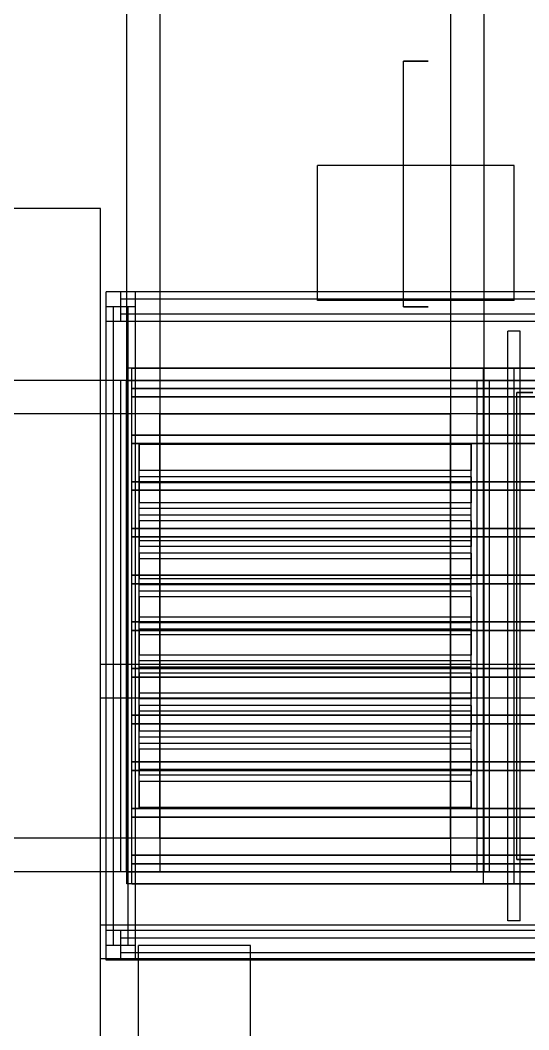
# Model space of a CAD drawing. Header units: millimetres. Extents: x -1175 to 655, y -895 to 720.
# Drawn here: x -885.8 to -863.04, y 31.72 to 76.93 of the extents above; entities that cross this region are included whole.
import ezdxf

# ---------------------------------------------------------------- set-up
doc = ezdxf.new("R2010")
doc.units = ezdxf.units.MM
doc.layers.add('HIDDEN', color=8, linetype='Continuous')
doc.layers.add('VISIBLE', color=7, linetype='Continuous')

msp = doc.modelspace()

# ---------------------------------------------------------------- linework, layer by layer
at = {"layer": 'HIDDEN'}
for points in [[(-881.048, 121), (-881.048, 38.8)], [(-879.548, 121), (-879.548, 38.8)], [(-879.548, 121), (-879.548, 38.8)], [(-866.548, 121), (-866.548, 38.8)], [(-866.548, 121), (-866.548, 38.8)], [(-865.048, 121), (-865.048, 38.8)], [(-881.048, 110), (-881.048, 38.8)], [(-881.048, 110), (-881.048, 38.8)], [(-879.548, 110), (-879.548, 38.8)], [(-879.548, 110), (-879.548, 38.8)], [(-866.548, 110), (-866.548, 38.8)], [(-866.548, 110), (-866.548, 38.8)], [(-865.048, 110), (-865.048, 38.8)], [(-865.048, 110), (-865.048, 38.8)], [(-868.648, 64.1), (-868.648, 75.1)], [(-868.632, 75.1), (-868.648, 75.1)], [(-868.648, 75.1), (-868.632, 75.1)], [(-868.585, 75.1), (-868.632, 75.1)], [(-868.632, 75.1), (-868.585, 75.1)], [(-868.51, 75.1), (-868.585, 75.1)], [(-868.585, 75.1), (-868.51, 75.1)], [(-868.411, 75.1), (-868.51, 75.1)], [(-868.51, 75.1), (-868.411, 75.1)], [(-868.293, 75.1), (-868.411, 75.1)], [(-868.411, 75.1), (-868.293, 75.1)], [(-868.165, 75.1), (-868.293, 75.1)], [(-868.293, 75.1), (-868.165, 75.1)], [(-868.032, 75.1), (-868.165, 75.1)], [(-868.165, 75.1), (-868.032, 75.1)], [(-867.903, 75.1), (-868.032, 75.1)], [(-868.032, 75.1), (-867.903, 75.1)], [(-867.786, 75.1), (-867.903, 75.1)], [(-867.903, 75.1), (-867.786, 75.1)], [(-867.687, 75.1), (-867.786, 75.1)], [(-867.786, 75.1), (-867.687, 75.1)], [(-867.611, 75.1), (-867.687, 75.1)], [(-867.687, 75.1), (-867.611, 75.1)], [(-867.564, 75.1), (-867.611, 75.1)], [(-867.611, 75.1), (-867.564, 75.1)], [(-867.548, 75.1), (-867.564, 75.1)], [(-867.564, 75.1), (-867.548, 75.1)], [(-865.048, 70.425), (-872.498, 70.425)], [(-872.498, 64.375), (-872.498, 70.425)], [(-863.698, 70.425), (-872.498, 70.425)], [(-872.498, 64.375), (-872.498, 70.425)], [(-863.698, 64.375), (-863.698, 70.425)], [(-882.198, 68.5), (-952.198, 68.5)], [(-882.198, 14.5), (-882.198, 68.5)], [(-880.638, 64.76), (-881.958, 64.76)], [(-881.958, 63.44), (-881.958, 64.76)], [(-880.638, 64.76), (-881.298, 64.76)], [(-846.098, 64.76), (-881.298, 64.76)], [(-881.298, 63.44), (-881.298, 64.76)], [(-846.098, 64.76), (-881.298, 64.76)], [(-881.298, 63.44), (-881.298, 64.76)], [(-846.098, 64.76), (-881.298, 64.76)], [(-881.298, 63.44), (-881.298, 64.76)], [(-865.048, 64.76), (-881.048, 64.76)], [(-880.638, 63.44), (-880.638, 64.76)], [(-880.638, 63.44), (-880.638, 64.76)], [(-863.698, 64.375), (-863.698, 64.76)], [(-846.098, 64.43), (-881.298, 64.43)], [(-881.298, 63.77), (-881.298, 64.43)], [(-846.098, 64.43), (-881.298, 64.43)], [(-881.298, 63.77), (-881.298, 64.43)], [(-863.698, 64.375), (-872.498, 64.375)], [(-863.698, 64.375), (-872.498, 64.375)], [(-881.958, 63.44), (-881.958, 64.1)], [(-880.638, 64.1), (-881.958, 64.1)], [(-881.958, 35.5), (-881.958, 64.1)], [(-880.638, 64.1), (-881.958, 64.1)], [(-881.958, 35.5), (-881.958, 64.1)], [(-880.638, 64.1), (-881.958, 64.1)], [(-881.958, 35.5), (-881.958, 64.1)], [(-880.968, 64.1), (-881.628, 64.1)], [(-881.628, 35.5), (-881.628, 64.1)], [(-880.968, 64.1), (-881.628, 64.1)], [(-881.628, 35.5), (-881.628, 64.1)], [(-846.098, 63.77), (-881.298, 63.77)], [(-846.098, 63.77), (-881.298, 63.77)], [(-880.638, 64.1), (-881.048, 64.1)], [(-880.968, 35.5), (-880.968, 64.1)], [(-880.968, 35.5), (-880.968, 64.1)], [(-880.638, 35.5), (-880.638, 64.1)], [(-880.638, 35.5), (-880.638, 64.1)], [(-880.638, 35.5), (-880.638, 64.1)], [(-880.638, 35.5), (-880.638, 64.1)], [(-868.632, 64.1), (-868.648, 64.1)], [(-868.648, 64.1), (-868.632, 64.1)], [(-868.585, 64.1), (-868.632, 64.1)], [(-868.632, 64.1), (-868.585, 64.1)], [(-868.51, 64.1), (-868.585, 64.1)], [(-868.585, 64.1), (-868.51, 64.1)], [(-868.411, 64.1), (-868.51, 64.1)], [(-868.51, 64.1), (-868.411, 64.1)], [(-868.293, 64.1), (-868.411, 64.1)], [(-868.411, 64.1), (-868.293, 64.1)], [(-868.165, 64.1), (-868.293, 64.1)], [(-868.293, 64.1), (-868.165, 64.1)], [(-868.032, 64.1), (-868.165, 64.1)], [(-868.165, 64.1), (-868.032, 64.1)], [(-867.903, 64.1), (-868.032, 64.1)], [(-868.032, 64.1), (-867.903, 64.1)], [(-867.786, 64.1), (-867.903, 64.1)], [(-867.903, 64.1), (-867.786, 64.1)], [(-867.687, 64.1), (-867.786, 64.1)], [(-867.786, 64.1), (-867.687, 64.1)], [(-867.611, 64.1), (-867.687, 64.1)], [(-867.687, 64.1), (-867.611, 64.1)], [(-867.564, 64.1), (-867.611, 64.1)], [(-867.611, 64.1), (-867.564, 64.1)], [(-867.548, 64.1), (-867.564, 64.1)], [(-867.564, 64.1), (-867.548, 64.1)], [(-880.638, 63.44), (-881.958, 63.44)], [(-880.638, 63.44), (-881.958, 63.44)], [(-846.098, 63.44), (-881.298, 63.44)], [(-846.098, 63.44), (-881.298, 63.44)], [(-846.098, 63.44), (-881.298, 63.44)], [(-865.048, 63.44), (-881.048, 63.44)], [(-863.423, 63), (-863.973, 63)], [(-863.973, 36.6), (-863.973, 63)], [(-863.423, 63), (-863.973, 63)], [(-863.973, 36.6), (-863.973, 63)], [(-863.423, 63), (-863.973, 63)], [(-863.973, 36.6), (-863.973, 63)], [(-863.423, 36.6), (-863.423, 63)], [(-863.423, 36.6), (-863.423, 63)], [(-863.423, 36.6), (-863.423, 63)], [(-865.073, 61.35), (-881.023, 61.35)], [(-881.023, 38.25), (-881.023, 61.35)], [(-865.073, 61.35), (-881.023, 61.35)], [(-881.023, 38.25), (-881.023, 61.35)], [(-865.073, 61.35), (-881.023, 61.35)], [(-881.023, 38.25), (-881.023, 61.35)], [(-865.073, 61.35), (-881.023, 61.35)], [(-881.023, 38.25), (-881.023, 61.35)], [(-865.073, 61.35), (-881.023, 61.35)], [(-881.023, 38.25), (-881.023, 61.35)], [(-865.073, 61.35), (-881.023, 61.35)], [(-881.023, 38.25), (-881.023, 61.35)], [(-865.073, 61.35), (-881.023, 61.35)], [(-881.023, 38.25), (-881.023, 61.35)], [(-865.073, 61.35), (-881.023, 61.35)], [(-881.023, 38.25), (-881.023, 61.35)], [(-880.81, 61.35), (-865.048, 61.35)], [(-863.698, 61.35), (-880.81, 61.35)], [(-880.81, 38.25), (-880.81, 61.35)], [(-865.073, 38.25), (-865.073, 61.35)], [(-865.073, 38.25), (-865.073, 61.35)], [(-865.073, 38.25), (-865.073, 61.35)], [(-865.073, 38.25), (-865.073, 61.35)], [(-865.073, 38.25), (-865.073, 61.35)], [(-865.073, 38.25), (-865.073, 61.35)], [(-865.073, 38.25), (-865.073, 61.35)], [(-865.073, 38.25), (-865.073, 61.35)], [(-863.973, 61.35), (-863.698, 61.35)], [(-863.698, 61.35), (-846.586, 61.35)], [(-863.423, 61.35), (-863.698, 61.35)], [(-863.698, 38.25), (-863.698, 61.35)], [(-863.698, 38.25), (-863.698, 61.35)], [(-882.198, 60.8), (-928.198, 60.8)], [(-843.348, 60.8), (-928.198, 60.8)], [(-881.958, 35.5), (-881.958, 60.8)], [(-864.798, 60.8), (-881.298, 60.8)], [(-881.298, 38.8), (-881.298, 60.8)], [(-864.798, 60.8), (-881.298, 60.8)], [(-881.298, 38.8), (-881.298, 60.8)], [(-864.798, 60.8), (-881.298, 60.8)], [(-881.298, 38.8), (-881.298, 60.8)], [(-864.798, 60.8), (-881.298, 60.8)], [(-881.298, 38.8), (-881.298, 60.8)], [(-881.048, 60.8), (-865.048, 60.8)], [(-881.048, 60.8), (-865.048, 60.8)], [(-881.048, 38.8), (-881.048, 60.8)], [(-881.048, 38.8), (-881.048, 60.8)], [(-881.048, 60.8), (-881.048, 38.8)], [(-881.048, 38.8), (-881.048, 60.8)], [(-865.048, 60.8), (-881.048, 60.8)], [(-881.048, 38.8), (-881.048, 60.8)], [(-865.048, 60.8), (-881.048, 60.8)], [(-865.348, 38.8), (-865.348, 60.8)], [(-865.348, 60.8), (-706.198, 60.8)], [(-865.348, 38.8), (-865.348, 60.8)], [(-865.348, 60.8), (-843.348, 60.8)], [(-865.048, 38.8), (-865.048, 60.8)], [(-865.048, 38.8), (-865.048, 60.8)], [(-865.048, 60.8), (-865.048, 38.8)], [(-865.048, 38.8), (-865.048, 60.8)], [(-865.048, 38.8), (-865.048, 60.8)], [(-864.798, 38.8), (-864.798, 60.8)], [(-864.798, 38.8), (-864.798, 60.8)], [(-864.798, 38.8), (-864.798, 60.8)], [(-864.798, 38.8), (-864.798, 60.8)], [(-863.973, 36.6), (-863.973, 60.8)], [(-863.423, 36.6), (-863.423, 60.8)], [(-880.81, 60.442), (-863.698, 60.442)], [(-863.698, 60.442), (-880.81, 60.442)], [(-880.81, 60.057), (-880.81, 60.442)], [(-863.698, 60.442), (-846.586, 60.442)], [(-846.586, 60.442), (-863.698, 60.442)], [(-863.698, 60.057), (-863.698, 60.442)], [(-863.698, 60.057), (-863.698, 60.442)], [(-863.571, 39.35), (-863.571, 60.25)], [(-863.539, 60.25), (-863.571, 60.25)], [(-863.571, 60.25), (-863.539, 60.25)], [(-863.445, 60.25), (-863.539, 60.25)], [(-863.539, 60.25), (-863.445, 60.25)], [(-863.294, 60.25), (-863.445, 60.25)], [(-863.445, 60.25), (-863.294, 60.25)], [(-863.096, 60.25), (-863.294, 60.25)], [(-863.294, 60.25), (-863.096, 60.25)], [(-862.861, 60.25), (-863.096, 60.25)], [(-863.096, 60.25), (-862.861, 60.25)], [(-880.81, 60.057), (-863.698, 60.057)], [(-863.698, 60.057), (-880.81, 60.057)], [(-863.698, 60.057), (-846.586, 60.057)], [(-846.586, 60.057), (-863.698, 60.057)], [(-843.348, 59.3), (-928.198, 59.3)], [(-843.348, 59.3), (-928.198, 59.3)], [(-879.548, 40.3), (-879.548, 59.3)], [(-866.548, 59.3), (-879.548, 59.3)], [(-879.548, 40.3), (-879.548, 59.3)], [(-866.548, 59.3), (-879.548, 59.3)], [(-879.548, 59.3), (-866.548, 59.3)], [(-879.548, 40.3), (-879.548, 59.3)], [(-879.548, 59.3), (-866.548, 59.3)], [(-879.548, 40.3), (-879.548, 59.3)], [(-866.548, 40.3), (-866.548, 59.3)], [(-866.548, 40.3), (-866.548, 59.3)], [(-866.548, 40.3), (-866.548, 59.3)], [(-866.548, 40.3), (-866.548, 59.3)], [(-865.348, 59.3), (-706.198, 59.3)], [(-865.348, 59.3), (-706.198, 59.3)], [(-865.348, 40.3), (-865.348, 59.3)], [(-865.348, 40.3), (-865.348, 59.3)], [(-880.81, 58.352), (-863.698, 58.352)], [(-863.698, 58.352), (-880.81, 58.352)], [(-880.81, 57.967), (-880.81, 58.352)], [(-863.698, 58.352), (-846.586, 58.352)], [(-846.586, 58.352), (-863.698, 58.352)], [(-863.698, 57.967), (-863.698, 58.352)], [(-863.698, 57.967), (-863.698, 58.352)], [(-880.81, 57.967), (-863.698, 57.967)], [(-863.698, 57.967), (-880.81, 57.967)], [(-880.473, 57.924), (-880.473, 56.764)], [(-865.623, 57.924), (-880.473, 57.924)], [(-880.473, 56.476), (-880.473, 57.924)], [(-880.473, 57.924), (-880.473, 56.764)], [(-865.623, 57.924), (-880.473, 57.924)], [(-880.473, 56.476), (-880.473, 57.924)], [(-865.623, 57.924), (-865.623, 56.764)], [(-865.623, 56.476), (-865.623, 57.924)], [(-865.623, 57.924), (-865.623, 56.764)], [(-865.623, 56.476), (-865.623, 57.924)], [(-863.698, 57.967), (-846.586, 57.967)], [(-846.586, 57.967), (-863.698, 57.967)], [(-865.623, 56.764), (-880.473, 56.764)], [(-880.473, 55.316), (-880.473, 56.764)], [(-865.623, 56.764), (-880.473, 56.764)], [(-880.473, 55.316), (-880.473, 56.764)], [(-865.623, 55.316), (-865.623, 56.764)], [(-865.623, 55.316), (-865.623, 56.764)], [(-880.81, 56.262), (-863.698, 56.262)], [(-863.698, 56.262), (-880.81, 56.262)], [(-880.81, 55.877), (-880.81, 56.262)], [(-880.473, 56.476), (-880.473, 55.316)], [(-865.623, 56.476), (-880.473, 56.476)], [(-880.473, 56.476), (-880.473, 55.316)], [(-865.623, 56.476), (-880.473, 56.476)], [(-880.473, 55.059), (-880.473, 56.219)], [(-865.623, 56.219), (-880.473, 56.219)], [(-880.473, 54.771), (-880.473, 56.219)], [(-880.473, 55.059), (-880.473, 56.219)], [(-865.623, 56.219), (-880.473, 56.219)], [(-880.473, 54.771), (-880.473, 56.219)], [(-865.623, 56.476), (-865.623, 55.316)], [(-865.623, 56.476), (-865.623, 55.316)], [(-865.623, 55.059), (-865.623, 56.219)], [(-865.623, 54.771), (-865.623, 56.219)], [(-865.623, 55.059), (-865.623, 56.219)], [(-865.623, 54.771), (-865.623, 56.219)], [(-863.698, 56.262), (-846.586, 56.262)], [(-846.586, 56.262), (-863.698, 56.262)], [(-863.698, 55.877), (-863.698, 56.262)], [(-863.698, 55.877), (-863.698, 56.262)], [(-880.81, 55.877), (-863.698, 55.877)], [(-863.698, 55.877), (-880.81, 55.877)], [(-863.698, 55.877), (-846.586, 55.877)], [(-846.586, 55.877), (-863.698, 55.877)], [(-865.623, 55.316), (-880.473, 55.316)], [(-865.623, 55.316), (-880.473, 55.316)], [(-865.623, 55.059), (-880.473, 55.059)], [(-880.473, 53.611), (-880.473, 55.059)], [(-865.623, 55.059), (-880.473, 55.059)], [(-880.473, 53.611), (-880.473, 55.059)], [(-880.473, 53.611), (-880.473, 54.771)], [(-865.623, 54.771), (-880.473, 54.771)], [(-880.473, 53.611), (-880.473, 54.771)], [(-865.623, 54.771), (-880.473, 54.771)], [(-865.623, 53.611), (-865.623, 55.059)], [(-865.623, 53.611), (-865.623, 55.059)], [(-865.623, 53.611), (-865.623, 54.771)], [(-865.623, 53.611), (-865.623, 54.771)], [(-880.473, 54.514), (-880.473, 53.354)], [(-865.623, 54.514), (-880.473, 54.514)], [(-880.473, 53.066), (-880.473, 54.514)], [(-880.473, 54.514), (-880.473, 53.354)], [(-865.623, 54.514), (-880.473, 54.514)], [(-880.473, 53.066), (-880.473, 54.514)], [(-865.623, 54.514), (-865.623, 53.354)], [(-865.623, 53.066), (-865.623, 54.514)], [(-865.623, 54.514), (-865.623, 53.354)], [(-865.623, 53.066), (-865.623, 54.514)], [(-880.81, 54.172), (-863.698, 54.172)], [(-863.698, 54.172), (-880.81, 54.172)], [(-880.81, 53.787), (-880.81, 54.172)], [(-863.698, 54.172), (-846.586, 54.172)], [(-846.586, 54.172), (-863.698, 54.172)], [(-863.698, 53.787), (-863.698, 54.172)], [(-863.698, 53.787), (-863.698, 54.172)], [(-880.81, 53.787), (-863.698, 53.787)], [(-863.698, 53.787), (-880.81, 53.787)], [(-865.623, 53.611), (-880.473, 53.611)], [(-865.623, 53.611), (-880.473, 53.611)], [(-865.623, 53.354), (-880.473, 53.354)], [(-880.473, 51.906), (-880.473, 53.354)], [(-865.623, 53.354), (-880.473, 53.354)], [(-880.473, 51.906), (-880.473, 53.354)], [(-865.623, 51.906), (-865.623, 53.354)], [(-865.623, 51.906), (-865.623, 53.354)], [(-863.698, 53.787), (-846.586, 53.787)], [(-846.586, 53.787), (-863.698, 53.787)], [(-880.473, 53.066), (-880.473, 51.906)], [(-865.623, 53.066), (-880.473, 53.066)], [(-880.473, 53.066), (-880.473, 51.906)], [(-865.623, 53.066), (-880.473, 53.066)], [(-865.623, 53.066), (-865.623, 51.906)], [(-865.623, 53.066), (-865.623, 51.906)], [(-880.473, 51.649), (-880.473, 52.809)], [(-865.623, 52.809), (-880.473, 52.809)], [(-880.473, 51.361), (-880.473, 52.809)], [(-880.473, 51.649), (-880.473, 52.809)], [(-865.623, 52.809), (-880.473, 52.809)], [(-880.473, 51.361), (-880.473, 52.809)], [(-865.623, 51.649), (-865.623, 52.809)], [(-865.623, 51.361), (-865.623, 52.809)], [(-865.623, 51.649), (-865.623, 52.809)], [(-865.623, 51.361), (-865.623, 52.809)], [(-880.81, 52.083), (-863.698, 52.083)], [(-863.698, 52.083), (-880.81, 52.083)], [(-880.81, 51.697), (-880.81, 52.083)], [(-863.698, 52.083), (-846.586, 52.083)], [(-846.586, 52.083), (-863.698, 52.083)], [(-863.698, 51.697), (-863.698, 52.083)], [(-863.698, 51.697), (-863.698, 52.083)], [(-880.81, 51.697), (-863.698, 51.697)], [(-863.698, 51.697), (-880.81, 51.697)], [(-865.623, 51.906), (-880.473, 51.906)], [(-865.623, 51.906), (-880.473, 51.906)], [(-865.623, 51.649), (-880.473, 51.649)], [(-880.473, 50.201), (-880.473, 51.649)], [(-865.623, 51.649), (-880.473, 51.649)], [(-880.473, 50.201), (-880.473, 51.649)], [(-865.623, 50.201), (-865.623, 51.649)], [(-865.623, 50.201), (-865.623, 51.649)], [(-863.698, 51.697), (-846.586, 51.697)], [(-846.586, 51.697), (-863.698, 51.697)], [(-880.473, 50.201), (-880.473, 51.361)], [(-865.623, 51.361), (-880.473, 51.361)], [(-880.473, 50.201), (-880.473, 51.361)], [(-865.623, 51.361), (-880.473, 51.361)], [(-880.473, 51.104), (-880.473, 49.944)], [(-865.623, 51.104), (-880.473, 51.104)], [(-880.473, 49.656), (-880.473, 51.104)], [(-880.473, 51.104), (-880.473, 49.944)], [(-865.623, 51.104), (-880.473, 51.104)], [(-880.473, 49.656), (-880.473, 51.104)], [(-865.623, 50.201), (-865.623, 51.361)], [(-865.623, 50.201), (-865.623, 51.361)], [(-865.623, 51.104), (-865.623, 49.944)], [(-865.623, 49.656), (-865.623, 51.104)], [(-865.623, 51.104), (-865.623, 49.944)], [(-865.623, 49.656), (-865.623, 51.104)], [(-865.623, 50.201), (-880.473, 50.201)], [(-865.623, 50.201), (-880.473, 50.201)], [(-880.81, 49.992), (-863.698, 49.992)], [(-863.698, 49.992), (-880.81, 49.992)], [(-880.81, 49.607), (-880.81, 49.992)], [(-865.623, 49.944), (-880.473, 49.944)], [(-880.473, 48.496), (-880.473, 49.944)], [(-865.623, 49.944), (-880.473, 49.944)], [(-880.473, 48.496), (-880.473, 49.944)], [(-865.623, 48.496), (-865.623, 49.944)], [(-865.623, 48.496), (-865.623, 49.944)], [(-863.698, 49.992), (-846.586, 49.992)], [(-846.586, 49.992), (-863.698, 49.992)], [(-863.698, 49.607), (-863.698, 49.992)], [(-863.698, 49.607), (-863.698, 49.992)], [(-880.81, 49.607), (-863.698, 49.607)], [(-863.698, 49.607), (-880.81, 49.607)], [(-880.473, 49.656), (-880.473, 48.496)], [(-865.623, 49.656), (-880.473, 49.656)], [(-880.473, 49.656), (-880.473, 48.496)], [(-865.623, 49.656), (-880.473, 49.656)], [(-880.473, 48.239), (-880.473, 49.399)], [(-865.623, 49.399), (-880.473, 49.399)], [(-880.473, 47.951), (-880.473, 49.399)], [(-880.473, 48.239), (-880.473, 49.399)], [(-865.623, 49.399), (-880.473, 49.399)], [(-880.473, 47.951), (-880.473, 49.399)], [(-865.623, 49.656), (-865.623, 48.496)], [(-865.623, 49.656), (-865.623, 48.496)], [(-865.623, 48.239), (-865.623, 49.399)], [(-865.623, 47.951), (-865.623, 49.399)], [(-865.623, 48.239), (-865.623, 49.399)], [(-865.623, 47.951), (-865.623, 49.399)], [(-863.698, 49.607), (-846.586, 49.607)], [(-846.586, 49.607), (-863.698, 49.607)], [(-865.623, 48.496), (-880.473, 48.496)], [(-865.623, 48.496), (-880.473, 48.496)], [(-882.198, 34.913), (-882.198, 48.087)], [(-882.198, 48.087), (-654.848, 48.087)], [(-882.198, 34.913), (-882.198, 48.087)], [(-865.623, 48.239), (-880.473, 48.239)], [(-880.473, 46.791), (-880.473, 48.239)], [(-865.623, 48.239), (-880.473, 48.239)], [(-880.473, 46.791), (-880.473, 48.239)], [(-880.473, 46.791), (-880.473, 47.951)], [(-865.623, 47.951), (-880.473, 47.951)], [(-880.473, 46.791), (-880.473, 47.951)], [(-865.623, 47.951), (-880.473, 47.951)], [(-865.623, 46.791), (-865.623, 48.239)], [(-865.623, 46.791), (-865.623, 48.239)], [(-865.623, 46.791), (-865.623, 47.951)], [(-865.623, 46.791), (-865.623, 47.951)], [(-880.81, 47.903), (-863.698, 47.903)], [(-863.698, 47.903), (-880.81, 47.903)], [(-880.81, 47.517), (-880.81, 47.903)], [(-880.81, 47.517), (-863.698, 47.517)], [(-863.698, 47.517), (-880.81, 47.517)], [(-880.473, 47.694), (-880.473, 46.534)], [(-865.623, 47.694), (-880.473, 47.694)], [(-880.473, 46.246), (-880.473, 47.694)], [(-880.473, 47.694), (-880.473, 46.534)], [(-865.623, 47.694), (-880.473, 47.694)], [(-880.473, 46.246), (-880.473, 47.694)], [(-865.623, 47.694), (-865.623, 46.534)], [(-865.623, 46.246), (-865.623, 47.694)], [(-865.623, 47.694), (-865.623, 46.534)], [(-865.623, 46.246), (-865.623, 47.694)], [(-863.698, 47.903), (-846.586, 47.903)], [(-846.586, 47.903), (-863.698, 47.903)], [(-863.698, 47.517), (-863.698, 47.903)], [(-863.698, 47.517), (-863.698, 47.903)], [(-863.698, 47.517), (-846.586, 47.517)], [(-846.586, 47.517), (-863.698, 47.517)], [(-882.198, 46.587), (-654.848, 46.587)], [(-882.198, 46.587), (-654.848, 46.587)], [(-882.198, 36.413), (-882.198, 46.587)], [(-882.198, 36.413), (-882.198, 46.587)], [(-865.623, 46.791), (-880.473, 46.791)], [(-865.623, 46.791), (-880.473, 46.791)], [(-865.623, 46.534), (-880.473, 46.534)], [(-880.473, 45.086), (-880.473, 46.534)], [(-865.623, 46.534), (-880.473, 46.534)], [(-880.473, 45.086), (-880.473, 46.534)], [(-880.473, 46.246), (-880.473, 45.086)], [(-865.623, 46.246), (-880.473, 46.246)], [(-880.473, 46.246), (-880.473, 45.086)], [(-865.623, 46.246), (-880.473, 46.246)], [(-865.623, 45.086), (-865.623, 46.534)], [(-865.623, 45.086), (-865.623, 46.534)], [(-865.623, 46.246), (-865.623, 45.086)], [(-865.623, 46.246), (-865.623, 45.086)], [(-880.81, 45.812), (-863.698, 45.812)], [(-863.698, 45.812), (-880.81, 45.812)], [(-880.81, 45.427), (-880.81, 45.812)], [(-880.473, 44.829), (-880.473, 45.989)], [(-865.623, 45.989), (-880.473, 45.989)], [(-880.473, 44.541), (-880.473, 45.989)], [(-880.473, 44.829), (-880.473, 45.989)], [(-865.623, 45.989), (-880.473, 45.989)], [(-880.473, 44.541), (-880.473, 45.989)], [(-865.623, 44.829), (-865.623, 45.989)], [(-865.623, 44.541), (-865.623, 45.989)], [(-865.623, 44.829), (-865.623, 45.989)], [(-865.623, 44.541), (-865.623, 45.989)], [(-863.698, 45.812), (-846.586, 45.812)], [(-846.586, 45.812), (-863.698, 45.812)], [(-863.698, 45.427), (-863.698, 45.812)], [(-863.698, 45.427), (-863.698, 45.812)], [(-880.81, 45.427), (-863.698, 45.427)], [(-863.698, 45.427), (-880.81, 45.427)], [(-863.698, 45.427), (-846.586, 45.427)], [(-846.586, 45.427), (-863.698, 45.427)], [(-865.623, 45.086), (-880.473, 45.086)], [(-865.623, 45.086), (-880.473, 45.086)], [(-865.623, 44.829), (-880.473, 44.829)], [(-880.473, 43.381), (-880.473, 44.829)], [(-865.623, 44.829), (-880.473, 44.829)], [(-880.473, 43.381), (-880.473, 44.829)], [(-865.623, 43.381), (-865.623, 44.829)], [(-865.623, 43.381), (-865.623, 44.829)], [(-880.473, 43.381), (-880.473, 44.541)], [(-865.623, 44.541), (-880.473, 44.541)], [(-880.473, 43.381), (-880.473, 44.541)], [(-865.623, 44.541), (-880.473, 44.541)], [(-865.623, 43.381), (-865.623, 44.541)], [(-865.623, 43.381), (-865.623, 44.541)], [(-880.473, 44.284), (-880.473, 43.124)], [(-865.623, 44.284), (-880.473, 44.284)], [(-880.473, 42.836), (-880.473, 44.284)], [(-880.473, 44.284), (-880.473, 43.124)], [(-865.623, 44.284), (-880.473, 44.284)], [(-880.473, 42.836), (-880.473, 44.284)], [(-865.623, 44.284), (-865.623, 43.124)], [(-865.623, 42.836), (-865.623, 44.284)], [(-865.623, 44.284), (-865.623, 43.124)], [(-865.623, 42.836), (-865.623, 44.284)], [(-880.81, 43.723), (-863.698, 43.723)], [(-863.698, 43.723), (-880.81, 43.723)], [(-880.81, 43.337), (-880.81, 43.723)], [(-863.698, 43.723), (-846.586, 43.723)], [(-846.586, 43.723), (-863.698, 43.723)], [(-863.698, 43.337), (-863.698, 43.723)], [(-863.698, 43.337), (-863.698, 43.723)], [(-880.81, 43.337), (-863.698, 43.337)], [(-863.698, 43.337), (-880.81, 43.337)], [(-865.623, 43.381), (-880.473, 43.381)], [(-865.623, 43.381), (-880.473, 43.381)], [(-865.623, 43.124), (-880.473, 43.124)], [(-880.473, 41.676), (-880.473, 43.124)], [(-865.623, 43.124), (-880.473, 43.124)], [(-880.473, 41.676), (-880.473, 43.124)], [(-865.623, 41.676), (-865.623, 43.124)], [(-865.623, 41.676), (-865.623, 43.124)], [(-863.698, 43.337), (-846.586, 43.337)], [(-846.586, 43.337), (-863.698, 43.337)], [(-880.473, 42.836), (-880.473, 41.676)], [(-865.623, 42.836), (-880.473, 42.836)], [(-880.473, 42.836), (-880.473, 41.676)], [(-865.623, 42.836), (-880.473, 42.836)], [(-865.623, 42.836), (-865.623, 41.676)], [(-865.623, 42.836), (-865.623, 41.676)], [(-880.81, 41.632), (-863.698, 41.632)], [(-863.698, 41.632), (-880.81, 41.632)], [(-880.81, 41.247), (-880.81, 41.632)], [(-865.623, 41.676), (-880.473, 41.676)], [(-865.623, 41.676), (-880.473, 41.676)], [(-863.698, 41.632), (-846.586, 41.632)], [(-846.586, 41.632), (-863.698, 41.632)], [(-863.698, 41.247), (-863.698, 41.632)], [(-863.698, 41.247), (-863.698, 41.632)], [(-880.81, 41.247), (-863.698, 41.247)], [(-863.698, 41.247), (-880.81, 41.247)], [(-863.698, 41.247), (-846.586, 41.247)], [(-846.586, 41.247), (-863.698, 41.247)], [(-843.348, 40.3), (-928.198, 40.3)], [(-843.348, 40.3), (-928.198, 40.3)], [(-866.548, 40.3), (-879.548, 40.3)], [(-866.548, 40.3), (-879.548, 40.3)], [(-879.548, 40.3), (-866.548, 40.3)], [(-879.548, 40.3), (-866.548, 40.3)], [(-865.348, 40.3), (-706.198, 40.3)], [(-865.348, 40.3), (-706.198, 40.3)], [(-880.81, 39.542), (-863.698, 39.542)], [(-863.698, 39.542), (-880.81, 39.542)], [(-880.81, 39.157), (-880.81, 39.542)], [(-863.698, 39.542), (-846.586, 39.542)], [(-846.586, 39.542), (-863.698, 39.542)], [(-863.698, 39.157), (-863.698, 39.542)], [(-863.698, 39.157), (-863.698, 39.542)], [(-863.539, 39.35), (-863.571, 39.35)], [(-863.571, 39.35), (-863.539, 39.35)], [(-863.445, 39.35), (-863.539, 39.35)], [(-863.539, 39.35), (-863.445, 39.35)], [(-863.294, 39.35), (-863.445, 39.35)], [(-863.445, 39.35), (-863.294, 39.35)], [(-863.096, 39.35), (-863.294, 39.35)], [(-863.294, 39.35), (-863.096, 39.35)], [(-862.861, 39.35), (-863.096, 39.35)], [(-863.096, 39.35), (-862.861, 39.35)], [(-880.81, 39.157), (-863.698, 39.157)], [(-863.698, 39.157), (-880.81, 39.157)], [(-863.698, 39.157), (-846.586, 39.157)], [(-846.586, 39.157), (-863.698, 39.157)], [(-843.348, 38.8), (-928.198, 38.8)], [(-843.348, 38.8), (-928.198, 38.8)], [(-864.798, 38.8), (-881.298, 38.8)], [(-864.798, 38.8), (-881.298, 38.8)], [(-864.798, 38.8), (-881.298, 38.8)], [(-864.798, 38.8), (-881.298, 38.8)], [(-881.048, 38.8), (-865.048, 38.8)], [(-881.048, 38.8), (-865.048, 38.8)], [(-881.048, 38.8), (-865.048, 38.8)], [(-881.048, 38.8), (-865.048, 38.8)], [(-865.048, 38.8), (-881.048, 38.8)], [(-865.048, 38.8), (-881.048, 38.8)], [(-865.048, 38.8), (-881.048, 38.8)], [(-865.048, 38.8), (-881.048, 38.8)], [(-866.548, 38.8), (-879.548, 38.8)], [(-866.548, 38.8), (-879.548, 38.8)], [(-879.548, 38.8), (-866.548, 38.8)], [(-879.548, 38.8), (-866.548, 38.8)], [(-865.348, 38.8), (-706.198, 38.8)], [(-865.348, 38.8), (-706.198, 38.8)], [(-865.073, 38.25), (-881.023, 38.25)], [(-865.073, 38.25), (-881.023, 38.25)], [(-865.073, 38.25), (-881.023, 38.25)], [(-865.073, 38.25), (-881.023, 38.25)], [(-865.073, 38.25), (-881.023, 38.25)], [(-865.073, 38.25), (-881.023, 38.25)], [(-865.073, 38.25), (-881.023, 38.25)], [(-865.073, 38.25), (-881.023, 38.25)], [(-880.81, 38.25), (-863.698, 38.25)], [(-863.698, 38.25), (-880.81, 38.25)], [(-863.698, 38.25), (-846.586, 38.25)], [(-846.586, 38.25), (-863.698, 38.25)], [(-882.198, 36.413), (-654.848, 36.413)], [(-882.198, 36.413), (-654.848, 36.413)], [(-863.423, 36.6), (-863.973, 36.6)], [(-863.423, 36.6), (-863.973, 36.6)], [(-863.423, 36.6), (-863.973, 36.6)], [(-863.423, 36.6), (-863.973, 36.6)], [(-880.638, 36.16), (-881.958, 36.16)], [(-881.958, 34.913), (-881.958, 36.16)], [(-880.638, 36.16), (-881.958, 36.16)], [(-881.958, 34.84), (-881.958, 36.16)], [(-846.098, 36.16), (-881.298, 36.16)], [(-881.298, 34.84), (-881.298, 36.16)], [(-846.098, 36.16), (-881.298, 36.16)], [(-881.298, 34.84), (-881.298, 36.16)], [(-846.098, 36.16), (-881.298, 36.16)], [(-881.298, 34.913), (-881.298, 36.16)], [(-846.098, 36.16), (-881.298, 36.16)], [(-881.298, 34.84), (-881.298, 36.16)], [(-846.098, 35.83), (-881.298, 35.83)], [(-881.298, 35.17), (-881.298, 35.83)], [(-846.098, 35.83), (-881.298, 35.83)], [(-881.298, 35.17), (-881.298, 35.83)], [(-880.638, 34.84), (-880.638, 36.16)], [(-880.638, 34.84), (-880.638, 36.16)], [(-880.638, 35.5), (-881.958, 35.5)], [(-880.638, 35.5), (-881.958, 35.5)], [(-880.638, 35.5), (-881.958, 35.5)], [(-880.638, 35.5), (-881.958, 35.5)], [(-880.968, 35.5), (-881.628, 35.5)], [(-880.968, 35.5), (-881.628, 35.5)], [(-875.498, 35.5), (-880.498, 35.5)], [(-880.498, 5), (-880.498, 35.5)], [(-875.498, 35.5), (-880.498, 35.5)], [(-880.498, 5), (-880.498, 35.5)], [(-875.498, 35.5), (-880.498, 35.5)], [(-880.498, 34.84), (-880.498, 35.5)], [(-875.498, 35.5), (-880.498, 35.5)], [(-880.498, 5), (-880.498, 35.5)], [(-875.498, 5), (-875.498, 35.5)], [(-875.498, 5), (-875.498, 35.5)], [(-875.498, 34.84), (-875.498, 35.5)], [(-875.498, 5), (-875.498, 35.5)], [(-882.198, 34.913), (-654.848, 34.913)], [(-880.638, 34.84), (-881.958, 34.84)], [(-846.098, 35.17), (-881.298, 35.17)], [(-846.098, 35.17), (-881.298, 35.17)], [(-880.638, 34.84), (-881.298, 34.84)], [(-846.098, 34.84), (-881.298, 34.84)], [(-846.098, 34.84), (-881.298, 34.84)], [(-846.098, 34.84), (-881.298, 34.84)]]:
    msp.add_lwpolyline(points, dxfattribs=at)
at = {"layer": 'VISIBLE'}
for points in [[(-881.048, 99), (-881.048, 60.8)], [(-865.048, 99), (-865.048, 60.8)], [(-863.698, 70.425), (-865.048, 70.425)], [(-863.698, 64.76), (-863.698, 70.425)], [(-882.198, 68.5), (-952.198, 68.5)], [(-882.198, 14.5), (-882.198, 68.5)], [(-881.298, 64.76), (-881.958, 64.76)], [(-881.958, 64.1), (-881.958, 64.76)], [(-881.048, 64.76), (-881.298, 64.76)], [(-881.298, 63.44), (-881.298, 64.76)], [(-846.098, 64.76), (-865.048, 64.76)], [(-881.048, 64.1), (-881.958, 64.1)], [(-881.958, 60.8), (-881.958, 64.1)], [(-881.048, 63.44), (-881.298, 63.44)], [(-846.098, 63.44), (-865.048, 63.44)], [(-863.423, 63), (-863.973, 63)], [(-863.973, 60.8), (-863.973, 63)], [(-863.423, 60.8), (-863.423, 63)], [(-865.048, 61.35), (-863.973, 61.35)], [(-846.758, 61.35), (-863.423, 61.35)], [(-843.348, 60.8), (-882.198, 60.8)], [(-882.198, 48.087), (-654.848, 48.087)], [(-882.198, 34.913), (-654.848, 34.913)], [(-881.958, 34.84), (-881.958, 34.913)], [(-881.298, 34.84), (-881.958, 34.84)], [(-881.298, 34.84), (-881.298, 34.913)], [(-846.098, 34.84), (-881.298, 34.84)], [(-880.498, 5), (-880.498, 34.84)], [(-875.498, 5), (-875.498, 34.84)]]:
    msp.add_lwpolyline(points, dxfattribs=at)

doc.saveas('drawing.dxf')
